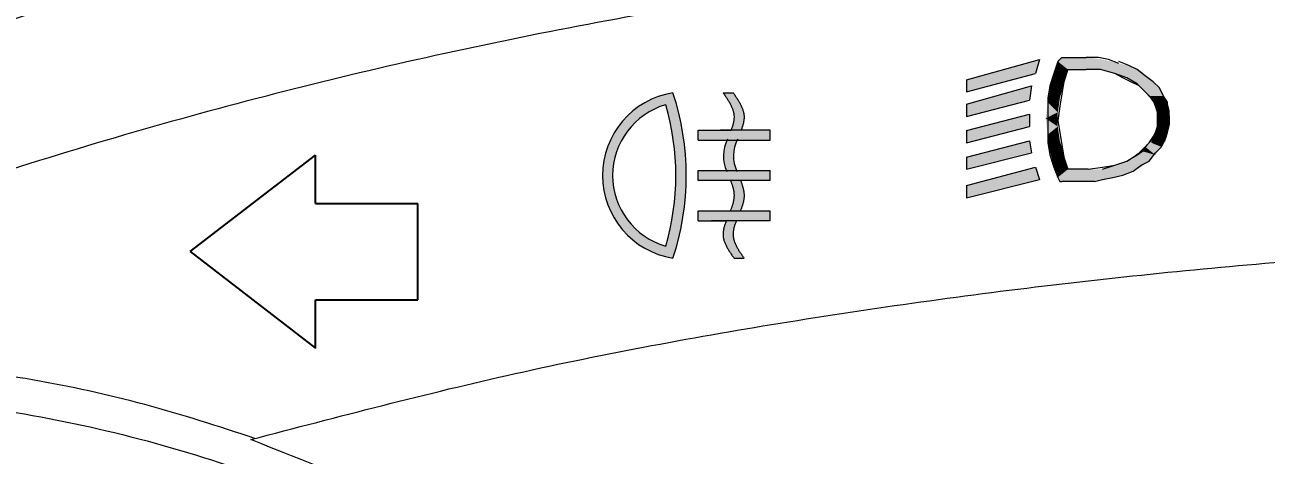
# Model space of a CAD drawing. Header units: millimetres. Extents: x 0 to 1188, y 0 to 840.
# Drawn here: x 224.17 to 273.44, y 737.34 to 754.41 of the extents above; entities that cross this region are included whole.
import ezdxf

# ---------------------------------------------------------------- set-up
doc = ezdxf.new("R2010")
doc.units = ezdxf.units.MM
for name, color, linetype in [('002', 1, 'Continuous'), ('1', 7, 'Continuous'), ('7', 7, 'Continuous')]:
    doc.layers.add(name, color=color, linetype=linetype)
doc.layers.add('5剖面线层', color=2, linetype='Continuous', lineweight=20)
doc.styles.add('PC_TEXTSTYLE', font='txt.shx', dxfattribs={"width": 0.8, "bigfont": 'hzfs.shx'})
doc.dimstyles.new('副本 (2) (2)TH_GBDIM', dxfattribs={"dimtxt": 3.5, "dimasz": 2.5, "dimexe": 2, "dimexo": 0, "dimgap": 1.5, "dimtad": 1, "dimtoh": 1, "dimdec": 1, "dimdsep": 46, "dimtxsty": 'PC_TEXTSTYLE', "dimcen": 2.5, "dimazin": 2, "dimtfac": 0.714286, "dimtdec": 1, "dimtmove": 0, "dimatfit": 3, "dimfxl": 1, "dimtolj": 1, "dimtzin": 0, "dimarcsym": 0})

# ---------------------------------------------------------------- blocks, each defined once
blk = doc.blocks.new('*D34')
at = {"layer": '7', "color": 0, "lineweight": -2, "ltscale": 5, "transparency": 16777216}
for p, q in [((142.784, 704.773), (142.784, 813.931)), ((456.092, 704.773), (456.092, 813.931)), ((145.284, 811.931), (453.592, 811.931))]:
    blk.add_line(p, q, dxfattribs=at)
at = {"layer": '7', "color": 0, "ltscale": 5, "transparency": 16777216}
for points in [[(145.284, 812.348), (145.284, 811.514), (142.784, 811.931)], [(453.592, 812.348), (453.592, 811.514), (456.092, 811.931)]]:
    blk.add_solid(points, dxfattribs=at)
at = {"layer": 'DEFPOINTS', "color": 0, "ltscale": 5, "transparency": 16777216}
for p in [(456.092, 811.931), (142.784, 704.773), (456.092, 704.773)]:
    blk.add_point(p, dxfattribs=at)
at = {"layer": '7', "color": 0, "ltscale": 5, "transparency": 16777216, "insert": (299.438, 815.181), "char_height": 3.5, "attachment_point": 5, "style": 'PC_TEXTSTYLE'}
blk.add_mtext('\\A1;313.3', dxfattribs=at)
blk = doc.blocks.new('*D35')
at = {"layer": '7', "color": 0, "lineweight": -2, "ltscale": 5, "transparency": 16777216}
for p, q in [((159.023, 727.491), (159.023, 806.384)), ((439.853, 727.491), (439.853, 806.384)), ((437.353, 804.384), (161.523, 804.384))]:
    blk.add_line(p, q, dxfattribs=at)
at = {"layer": '7', "color": 0, "ltscale": 5, "transparency": 16777216}
for points in [[(161.523, 804.8), (161.523, 803.967), (159.023, 804.384)], [(437.353, 804.8), (437.353, 803.967), (439.853, 804.384)]]:
    blk.add_solid(points, dxfattribs=at)
at = {"layer": 'DEFPOINTS', "color": 0, "ltscale": 5, "transparency": 16777216}
for p in [(159.023, 804.384), (159.023, 727.491), (439.853, 727.491)]:
    blk.add_point(p, dxfattribs=at)
at = {"layer": '7', "color": 0, "ltscale": 5, "transparency": 16777216, "insert": (299.438, 807.634), "char_height": 3.5, "attachment_point": 5, "style": 'PC_TEXTSTYLE'}
blk.add_mtext('\\A1;280.8', dxfattribs=at)

msp = doc.modelspace()

# ---------------------------------------------------------------- hatches: boundary and pattern name
h = msp.add_hatch(color=3)
h.dxf.hatch_style = 2
h.paths.add_polyline_path([(264.4435, 753.0381), (261.5405, 752.2317), (264.3629, 752.7962)])
h = msp.add_hatch(color=3)
h.dxf.hatch_style = 2
h.paths.add_polyline_path([(265.1693, 752.9574), (265.5725, 752.6349), (265.008, 752.4736)])
h = msp.add_hatch(color=3)
h.dxf.hatch_style = 2
h.paths.add_polyline_path([(266.9434, 753.0381), (267.5885, 752.8768), (265.1693, 753.0381)])
h = msp.add_hatch(color=3)
h.dxf.hatch_style = 2
h.paths.add_polyline_path([(265.1693, 753.0381), (267.5885, 752.8768), (265.1693, 752.9574)])
h = msp.add_hatch(color=3)
h.dxf.hatch_style = 2
h.paths.add_polyline_path([(265.1693, 752.9574), (267.5885, 752.8768), (265.5725, 752.6349)])
h = msp.add_hatch(color=3)
h.dxf.hatch_style = 2
h.paths.add_polyline_path([(265.3306, 753.1187), (266.9434, 753.0381), (265.2499, 753.0381)])
h = msp.add_hatch(color=3)
h.dxf.hatch_style = 2
h.paths.add_polyline_path([(266.2983, 753.1187), (266.9434, 753.0381), (265.3306, 753.1187)])
h = msp.add_hatch(color=3)
h.dxf.hatch_style = 2
h.paths.add_polyline_path([(267.5885, 752.8768), (266.2983, 752.6349), (265.5725, 752.6349)])
h = msp.add_hatch(color=3)
h.dxf.hatch_style = 2
h.paths.add_polyline_path([(267.5885, 752.8768), (267.9917, 752.7962), (266.2983, 752.6349)])
h = msp.add_hatch(color=3)
h.dxf.hatch_style = 2
h.paths.add_polyline_path([(264.3629, 752.7962), (261.5405, 752.2317), (264.2823, 752.4736)])
h = msp.add_hatch(color=3)
h.dxf.hatch_style = 2
h.paths.add_polyline_path([(264.2823, 752.4736), (261.5405, 752.2317), (261.5405, 751.7478)])
h = msp.add_hatch(color=3)
h.dxf.hatch_style = 2
h.paths.add_polyline_path([(265.008, 752.4736), (265.4112, 752.0704), (264.8467, 751.9091)])
h = msp.add_hatch(color=3)
h.dxf.hatch_style = 2
h.paths.add_polyline_path([(265.5725, 752.6349), (265.4112, 752.0704), (265.008, 752.4736)])
h = msp.add_hatch(color=3)
h.dxf.hatch_style = 2
h.paths.add_polyline_path([(267.9917, 752.7962), (268.3143, 752.6349), (266.2983, 752.6349)])
h = msp.add_hatch(color=3)
h.dxf.hatch_style = 2
h.paths.add_polyline_path([(268.3143, 752.6349), (268.6368, 752.393), (266.8627, 752.6349)])
h = msp.add_hatch(color=3)
h.dxf.hatch_style = 2
h.paths.add_polyline_path([(266.8627, 752.6349), (268.6368, 752.393), (267.4272, 752.4736)])
h = msp.add_hatch(color=3)
h.dxf.hatch_style = 2
h.paths.add_polyline_path([(267.4272, 752.4736), (268.6368, 752.393), (267.6691, 752.393)])
h = msp.add_hatch(color=3)
h.dxf.hatch_style = 2
h.paths.add_polyline_path([(267.6691, 752.393), (268.6368, 752.393), (267.9111, 752.3123)])
h = msp.add_hatch(color=3)
h.dxf.hatch_style = 2
h.paths.add_polyline_path([(268.6368, 752.393), (268.9594, 752.151), (267.9111, 752.3123)])
h = msp.add_hatch(color=3)
h.dxf.hatch_style = 2
h.paths.add_polyline_path([(264.121, 751.9898), (261.5405, 751.264), (264.121, 751.7478)])
h = msp.add_hatch(color=3)
h.dxf.hatch_style = 2
h.paths.add_polyline_path([(264.8467, 751.9091), (265.2499, 751.5059), (264.7661, 751.3446)])
h = msp.add_hatch(color=3)
h.dxf.hatch_style = 2
h.paths.add_polyline_path([(265.4112, 752.0704), (265.2499, 751.5059), (264.8467, 751.9091)])
h = msp.add_hatch(color=3)
h.dxf.hatch_style = 2
h.paths.add_polyline_path([(267.9111, 752.3123), (268.9594, 752.151), (268.153, 752.151)])
h = msp.add_hatch(color=3)
h.dxf.hatch_style = 2
h.paths.add_polyline_path([(268.153, 752.151), (268.9594, 752.151), (268.3143, 752.0704)])
h = msp.add_hatch(color=3)
h.dxf.hatch_style = 2
h.paths.add_polyline_path([(268.9594, 752.151), (269.2013, 751.9091), (268.3143, 752.0704)])
h = msp.add_hatch(color=3)
h.dxf.hatch_style = 2
h.paths.add_polyline_path([(268.3143, 752.0704), (269.2013, 751.9091), (268.4755, 751.9091)])
h = msp.add_hatch(color=3)
h.dxf.hatch_style = 2
h.paths.add_polyline_path([(268.4755, 751.9091), (269.2013, 751.9091), (268.6368, 751.7478)])
h = msp.add_hatch(color=3)
h.dxf.hatch_style = 2
h.paths.add_polyline_path([(269.2013, 751.9091), (269.3626, 751.5866), (268.6368, 751.7478)])
h = msp.add_hatch(color=3)
h.dxf.hatch_style = 2
h.paths.add_polyline_path([(264.121, 751.7478), (261.5405, 751.264), (264.0403, 751.4253)])
h = msp.add_hatch(color=3)
h.dxf.hatch_style = 2
h.paths.add_polyline_path([(264.0403, 751.4253), (261.5405, 751.264), (261.5405, 750.7802)])
h = msp.add_hatch(color=3)
h.dxf.hatch_style = 2
h.paths.add_polyline_path([(264.7661, 751.3446), (265.1693, 750.9414), (264.6855, 750.6995)])
h = msp.add_hatch(color=3)
h.dxf.hatch_style = 2
h.paths.add_polyline_path([(265.2499, 751.5059), (265.1693, 750.9414), (264.7661, 751.3446)])
h = msp.add_hatch(color=3)
h.dxf.hatch_style = 2
h.paths.add_polyline_path([(268.6368, 751.7478), (269.3626, 751.5866), (268.7981, 751.5866)])
h = msp.add_hatch(color=3)
h.dxf.hatch_style = 2
h.paths.add_polyline_path([(268.7981, 751.5866), (269.3626, 751.5866), (268.9594, 751.4253)])
h = msp.add_hatch(color=3)
h.dxf.hatch_style = 2
h.paths.add_polyline_path([(269.3626, 751.5866), (269.5239, 751.3446), (268.9594, 751.4253)])
h = msp.add_hatch(color=3)
h.dxf.hatch_style = 2
h.paths.add_polyline_path([(268.9594, 751.4253), (269.5239, 751.3446), (269.04, 751.1834)])
h = msp.add_hatch(color=3)
h.dxf.hatch_style = 2
h.paths.add_polyline_path([(269.5239, 751.3446), (269.6045, 751.0221), (269.04, 751.1834)])
h = msp.add_hatch(color=3)
h.dxf.hatch_style = 2
h.paths.add_polyline_path([(264.0403, 750.8608), (261.5405, 750.2157), (264.0403, 750.6189)])
h = msp.add_hatch(color=3)
h.dxf.hatch_style = 2
h.paths.add_polyline_path([(265.1693, 750.9414), (265.1693, 750.377), (264.6855, 750.6995)])
h = msp.add_hatch(color=3)
h.dxf.hatch_style = 2
h.paths.add_polyline_path([(269.04, 751.1834), (269.6045, 751.0221), (269.1207, 750.9414)])
h = msp.add_hatch(color=3)
h.dxf.hatch_style = 2
h.paths.add_polyline_path([(269.6045, 751.0221), (269.6045, 750.7802), (269.1207, 750.9414)])
h = msp.add_hatch(color=3)
h.dxf.hatch_style = 2
h.paths.add_polyline_path([(269.1207, 750.9414), (269.6045, 750.7802), (269.1207, 750.6189)])
h = msp.add_hatch(color=3)
h.dxf.hatch_style = 2
h.paths.add_polyline_path([(264.0403, 750.6189), (261.5405, 750.2157), (264.0403, 750.377)])
h = msp.add_hatch(color=3)
h.dxf.hatch_style = 2
h.paths.add_polyline_path([(264.0403, 750.377), (261.5405, 750.2157), (261.5405, 749.7318)])
h = msp.add_hatch(color=3)
h.dxf.hatch_style = 2
h.paths.add_polyline_path([(264.6855, 750.6995), (265.1693, 750.377), (264.7661, 750.0544)])
h = msp.add_hatch(color=3)
h.dxf.hatch_style = 2
h.paths.add_polyline_path([(265.1693, 750.377), (265.2499, 749.8125), (264.7661, 750.0544)])
h = msp.add_hatch(color=3)
h.dxf.hatch_style = 2
h.paths.add_polyline_path([(269.6045, 750.7802), (269.6045, 750.4576), (269.1207, 750.6189)])
h = msp.add_hatch(color=3)
h.dxf.hatch_style = 2
h.paths.add_polyline_path([(269.1207, 750.6189), (269.6045, 750.4576), (269.1207, 750.4576)])
h = msp.add_hatch(color=3)
h.dxf.hatch_style = 2
h.paths.add_polyline_path([(269.6045, 750.4576), (269.5239, 750.135), (269.1207, 750.4576)])
h = msp.add_hatch(color=3)
h.dxf.hatch_style = 2
h.paths.add_polyline_path([(269.1207, 750.4576), (269.5239, 750.135), (269.1207, 750.2963)])
h = msp.add_hatch(color=3)
h.dxf.hatch_style = 2
h.paths.add_polyline_path([(264.7661, 750.0544), (265.2499, 749.8125), (264.8467, 749.4899)])
h = msp.add_hatch(color=3)
h.dxf.hatch_style = 2
h.paths.add_polyline_path([(268.9594, 749.9738), (269.4432, 749.8125), (268.8787, 749.7318)])
h = msp.add_hatch(color=3)
h.dxf.hatch_style = 2
h.paths.add_polyline_path([(269.1207, 750.2963), (269.5239, 750.135), (268.9594, 749.9738)])
h = msp.add_hatch(color=3)
h.dxf.hatch_style = 2
h.paths.add_polyline_path([(269.5239, 750.135), (269.4432, 749.8125), (268.9594, 749.9738)])
h = msp.add_hatch(color=3)
h.dxf.hatch_style = 2
h.paths.add_polyline_path([(264.0403, 749.8125), (261.5405, 749.1674), (264.121, 749.5706)])
h = msp.add_hatch(color=3)
h.dxf.hatch_style = 2
h.paths.add_polyline_path([(264.121, 749.5706), (261.5405, 749.1674), (264.121, 749.3286)])
h = msp.add_hatch(color=3)
h.dxf.hatch_style = 2
h.paths.add_polyline_path([(265.2499, 749.8125), (265.4112, 749.248), (264.8467, 749.4899)])
h = msp.add_hatch(color=3)
h.dxf.hatch_style = 2
h.paths.add_polyline_path([(264.8467, 749.4899), (265.4112, 749.248), (265.008, 748.9254)])
h = msp.add_hatch(color=3)
h.dxf.hatch_style = 2
h.paths.add_polyline_path([(268.4755, 749.4093), (269.04, 749.248), (268.3143, 749.248)])
h = msp.add_hatch(color=3)
h.dxf.hatch_style = 2
h.paths.add_polyline_path([(268.6368, 749.5706), (269.04, 749.248), (268.4755, 749.4093)])
h = msp.add_hatch(color=3)
h.dxf.hatch_style = 2
h.paths.add_polyline_path([(268.8787, 749.7318), (269.2819, 749.5706), (268.6368, 749.5706)])
h = msp.add_hatch(color=3)
h.dxf.hatch_style = 2
h.paths.add_polyline_path([(269.2819, 749.5706), (269.04, 749.248), (268.6368, 749.5706)])
h = msp.add_hatch(color=3)
h.dxf.hatch_style = 2
h.paths.add_polyline_path([(269.4432, 749.8125), (269.2819, 749.5706), (268.8787, 749.7318)])
h = msp.add_hatch(color=3)
h.dxf.hatch_style = 2
h.paths.add_polyline_path([(264.121, 749.3286), (261.5405, 749.1674), (261.5405, 748.6835)])
h = msp.add_hatch(color=3)
h.dxf.hatch_style = 2
h.paths.add_polyline_path([(265.4112, 749.248), (265.5725, 748.6835), (265.008, 748.9254)])
h = msp.add_hatch(color=3)
h.dxf.hatch_style = 2
h.paths.add_polyline_path([(265.008, 748.9254), (265.5725, 748.6835), (265.1693, 748.361)])
h = msp.add_hatch(color=3)
h.dxf.hatch_style = 2
h.paths.add_polyline_path([(267.6691, 748.9254), (268.4755, 748.7642), (267.4272, 748.8448)])
h = msp.add_hatch(color=3)
h.dxf.hatch_style = 2
h.paths.add_polyline_path([(267.9111, 749.0061), (268.4755, 748.7642), (267.6691, 748.9254)])
h = msp.add_hatch(color=3)
h.dxf.hatch_style = 2
h.paths.add_polyline_path([(268.153, 749.0867), (268.7981, 749.0061), (267.9111, 749.0061)])
h = msp.add_hatch(color=3)
h.dxf.hatch_style = 2
h.paths.add_polyline_path([(268.7981, 749.0061), (268.4755, 748.7642), (267.9111, 749.0061)])
h = msp.add_hatch(color=3)
h.dxf.hatch_style = 2
h.paths.add_polyline_path([(268.3143, 749.248), (268.7981, 749.0061), (268.153, 749.0867)])
h = msp.add_hatch(color=3)
h.dxf.hatch_style = 2
h.paths.add_polyline_path([(269.04, 749.248), (268.7981, 749.0061), (268.3143, 749.248)])
h = msp.add_hatch(color=3)
h.dxf.hatch_style = 2
h.paths.add_polyline_path([(264.2823, 748.7642), (261.5405, 748.0384), (264.3629, 748.5222)])
h = msp.add_hatch(color=3)
h.dxf.hatch_style = 2
h.paths.add_polyline_path([(264.3629, 748.5222), (261.5405, 748.0384), (264.4435, 748.2803)])
h = msp.add_hatch(color=3)
h.dxf.hatch_style = 2
h.paths.add_polyline_path([(266.3789, 748.6835), (268.153, 748.6029), (265.1693, 748.361)])
h = msp.add_hatch(color=3)
h.dxf.hatch_style = 2
h.paths.add_polyline_path([(265.5725, 748.6835), (266.3789, 748.6835), (265.1693, 748.361)])
h = msp.add_hatch(color=3)
h.dxf.hatch_style = 2
h.paths.add_polyline_path([(268.153, 748.6029), (267.7498, 748.4416), (265.1693, 748.361)])
h = msp.add_hatch(color=3)
h.dxf.hatch_style = 2
h.paths.add_polyline_path([(267.7498, 748.4416), (267.3466, 748.361), (265.1693, 748.361)])
h = msp.add_hatch(color=3)
h.dxf.hatch_style = 2
h.paths.add_polyline_path([(266.7015, 748.6835), (268.153, 748.6029), (266.3789, 748.6835)])
h = msp.add_hatch(color=3)
h.dxf.hatch_style = 2
h.paths.add_polyline_path([(266.9434, 748.6835), (268.153, 748.6029), (266.7015, 748.6835)])
h = msp.add_hatch(color=3)
h.dxf.hatch_style = 2
h.paths.add_polyline_path([(267.1853, 748.7642), (268.153, 748.6029), (266.9434, 748.6835)])
h = msp.add_hatch(color=3)
h.dxf.hatch_style = 2
h.paths.add_polyline_path([(267.4272, 748.8448), (268.4755, 748.7642), (267.1853, 748.7642)])
h = msp.add_hatch(color=3)
h.dxf.hatch_style = 2
h.paths.add_polyline_path([(268.4755, 748.7642), (268.153, 748.6029), (267.1853, 748.7642)])
h = msp.add_hatch(color=3)
h.dxf.hatch_style = 2
h.paths.add_polyline_path([(264.4435, 748.2803), (261.5405, 748.0384), (261.5405, 747.5546)])
h = msp.add_hatch(color=3)
h.dxf.hatch_style = 2
h.paths.add_polyline_path([(267.3466, 748.361), (266.9434, 748.2803), (265.1693, 748.361)])
h = msp.add_hatch(color=3)
h.dxf.hatch_style = 2
h.paths.add_polyline_path([(265.1693, 748.361), (266.9434, 748.2803), (265.2499, 748.1997)])
h = msp.add_hatch(color=3)
h.dxf.hatch_style = 2
h.paths.add_polyline_path([(266.9434, 748.2803), (266.7821, 748.1997), (265.2499, 748.1997)])
at = {"layer": '5剖面线层'}
h = msp.add_hatch(color=256, dxfattribs=at)
h.paths.add_polyline_path([(249.8915, 751.7151, 0.8509518), (249.8915, 745.1543, 0.1621013)])
h.paths.add_polyline_path([(249.605, 745.6268, -0.750204), (249.605, 751.2425, -0.1437191)], flags=16)
h = msp.add_hatch(color=256, dxfattribs=at)
h.paths.add_polyline_path([(252.6634, 751.0465), (252.6531, 751.0757), (252.6418, 751.1053), (252.6299, 751.1345), (252.6172, 751.1638), (252.6036, 751.193), (252.5897, 751.2223), (252.575, 751.2515), (252.5598, 751.2804), (252.5438, 751.3097), (252.5275, 751.3386), (252.5109, 751.3678), (252.4936, 751.3967), (252.476, 751.4257), (252.4577, 751.4549), (252.4394, 751.4838), (252.4208, 751.5127), (252.4019, 751.5416), (252.3826, 751.5706), (252.363, 751.5995), (252.3437, 751.6284), (252.3238, 751.6573), (252.3042, 751.6862), (252.2843, 751.7151), (251.8855, 751.7151), (251.9054, 751.6862), (251.925, 751.6573), (251.9549, 751.6139), (251.9838, 751.5706), (252.0127, 751.5272), (252.0478, 751.4727), (252.0848, 751.4135), (252.1121, 751.3678), (252.1287, 751.3386), (252.153, 751.2955), (252.1831, 751.2386), (252.2048, 751.193), (252.2239, 751.1521), (252.2494, 751.0898), (252.2694, 751.0329), (252.2862, 750.9775), (252.3015, 750.913), (252.3114, 750.8532), (252.3172, 750.7956), (252.3185, 750.7368), (252.3158, 750.6764), (252.3087, 750.6112), (252.2989, 750.555), (252.2849, 750.4908), (252.2681, 750.4287), (252.2515, 750.3737), (252.2347, 750.325), (252.2241, 750.2941), (252.2125, 750.2632), (252.2008, 750.2323), (252.1998, 750.2293), (252.5985, 750.2293), (252.6116, 750.2632), (252.6229, 750.2941), (252.6339, 750.325), (252.6442, 750.3559), (252.6541, 750.3865), (252.6634, 750.4174), (252.6724, 750.4479), (252.6804, 750.4785), (252.6877, 750.5091), (252.6943, 750.5397), (252.7003, 750.5702), (252.7056, 750.6008), (252.7096, 750.6311), (252.713, 750.6613), (252.7153, 750.6915), (252.7166, 750.7218), (252.7169, 750.7517), (252.7163, 750.7819), (252.7146, 750.8092), (252.7116, 750.8391), (252.7076, 750.8687), (252.7027, 750.8986), (252.6967, 750.9282), (252.6897, 750.9577), (252.6821, 750.9873), (252.6731, 751.0169)])
h.paths.add_polyline_path([(252.4385, 749.8305), (252.0407, 749.8305, 0.2155541), (252.0153, 748.6341), (252.4131, 748.6341, -0.2155541)])
h.paths.add_polyline_path([(252.7153, 747.6876), (252.714, 747.7115), (252.712, 747.7355), (252.7093, 747.7594), (252.7063, 747.7833), (252.7027, 747.8073), (252.6987, 747.8312), (252.6943, 747.8551), (252.6897, 747.879), (252.6844, 747.9026), (252.6787, 747.9266), (252.6727, 747.9505), (252.6664, 747.9741), (252.6598, 747.998), (252.6525, 748.0219), (252.6452, 748.0455), (252.6379, 748.0695), (252.6299, 748.0934), (252.6216, 748.117), (252.6133, 748.1409), (252.6049, 748.1645), (252.596, 748.1884), (252.587, 748.212), (252.5782, 748.2353), (252.1794, 748.2353), (252.1882, 748.212), (252.2046, 748.169), (252.2145, 748.1409), (252.2228, 748.117), (252.2361, 748.0791), (252.2464, 748.0455), (252.2601, 748.0012), (252.2718, 747.9591), (252.2825, 747.9161), (252.2926, 747.8716), (252.302, 747.8192), (252.3087, 747.7754), (252.3145, 747.7235), (252.3174, 747.6717), (252.318, 747.6243), (252.3157, 747.5695), (252.3117, 747.5276), (252.3056, 747.4782), (252.2973, 747.4324), (252.2867, 747.3807), (252.2761, 747.3378), (252.2616, 747.2848), (252.2456, 747.234), (252.2351, 747.2021), (252.2268, 747.1782), (252.2169, 747.1497), (252.2005, 747.106), (252.1915, 747.0818), (252.1749, 747.0389), (252.5731, 747.0389), (252.5903, 747.0818), (252.5993, 747.106), (252.6083, 747.13), (252.6172, 747.1542), (252.6256, 747.1782), (252.6339, 747.2021), (252.6418, 747.2263), (252.6495, 747.2503), (252.6571, 747.2745), (252.6641, 747.2985), (252.6708, 747.3227), (252.6771, 747.3466), (252.683, 747.3709), (252.6884, 747.3948), (252.6937, 747.4191), (252.6983, 747.443), (252.7023, 747.467), (252.706, 747.4912), (252.7093, 747.5151), (252.712, 747.5391), (252.714, 747.5633), (252.7153, 747.5873), (252.7162, 747.6089), (252.7166, 747.6398), (252.7163, 747.6637)])
h = msp.add_hatch(color=256, dxfattribs=at)
h.paths.add_polyline_path([(252.9632, 749.8305), (253.7465, 749.8305), (253.7465, 750.2293), (251.7755, 750.2293), (250.8885, 750.2293), (250.8885, 749.8305)])
h.paths.add_polyline_path([(252.4178, 748.6341), (250.8885, 748.6341), (250.8885, 748.2353), (252.1792, 748.2353), (253.7465, 748.2353), (253.7465, 748.6341)])
h.paths.add_polyline_path([(253.7465, 746.6401), (253.7465, 747.0389), (252.5734, 747.0389), (250.8885, 747.0389), (250.8885, 746.6401), (252.0104, 746.6401)])
h.paths.add_polyline_path([(251.8924, 745.9768), (251.8978, 745.9469), (251.9041, 745.9173), (251.9114, 745.8877), (251.9194, 745.8581), (251.9287, 745.8286), (251.9386, 745.7993), (251.9496, 745.7701), (251.9616, 745.7408), (251.9742, 745.7116), (251.9875, 745.6823), (252.0014, 745.6531), (252.0161, 745.6242), (252.0313, 745.5953), (252.0473, 745.5664), (252.0639, 745.5374), (252.0809, 745.5085), (252.0981, 745.4796), (252.1161, 745.4507), (252.1344, 745.4218), (252.153, 745.3932), (252.1723, 745.3643), (252.1915, 745.3357), (252.2108, 745.3071), (252.2307, 745.2782), (252.2507, 745.2496), (252.2706, 745.2211), (252.2906, 745.1925), (252.3108, 745.1636), (252.3175, 745.1543), (252.7162, 745.1543), (252.6894, 745.1925), (252.6694, 745.2211), (252.6495, 745.2496), (252.6163, 745.2972), (252.5903, 745.3357), (252.5711, 745.3643), (252.5521, 745.3932), (252.5332, 745.4218), (252.5027, 745.47), (252.471, 745.523), (252.4378, 745.5808), (252.4064, 745.6402), (252.3863, 745.6823), (252.3727, 745.7116), (252.3511, 745.7628), (252.3326, 745.8121), (252.3128, 745.875), (252.2986, 745.9354), (252.289, 745.9896), (252.2832, 746.0466), (252.2814, 746.1019), (252.2833, 746.1573), (252.2882, 746.2078), (252.2926, 746.2383), (252.2972, 746.2689), (252.3076, 746.3219), (252.3212, 746.3795), (252.3383, 746.4382), (252.3571, 746.4986), (252.3803, 746.5648), (252.3969, 746.6089), (252.4092, 746.6401), (252.0104, 746.6401), (251.9981, 746.6089), (251.9865, 746.578), (251.9752, 746.5467), (251.9646, 746.5155), (251.9539, 746.4846), (251.9443, 746.4537), (251.935, 746.4228), (251.9263, 746.3919), (251.9184, 746.361), (251.911, 746.3301), (251.9044, 746.2995), (251.8987, 746.2689), (251.8938, 746.2383), (251.8898, 746.2078), (251.8865, 746.1775), (251.8845, 746.1473), (251.8831, 746.117), (251.8831, 746.0868), (251.8841, 746.0565), (251.8855, 746.0366), (251.8884, 746.0067)])

# ---------------------------------------------------------------- linework, layer by layer
at = {"color": 7, "linetype": 'Continuous', "lineweight": 15}
for points, knots in [([(299.4382, 767.2206), (296.6627, 767.1896), (291.1087, 767.1278), (282.8163, 766.646), (273.0854, 765.76), (262.0077, 764.2599), (250.1924, 762.0705), (239.1395, 759.4705), (228.8048, 756.4634), (218.8095, 752.9032), (209.3617, 748.8224), (200.5748, 744.2605), (193.3157, 739.7758), (187.2974, 735.4778), (182.3964, 731.4973), (177.7049, 727.0914), (173.3419, 722.2093), (169.3868, 716.7656), (165.965, 710.956), (164.2453, 706.7831), (163.3855, 704.6967)], [0, 0, 0, 0, 0.0471388, 0.0943327, 0.1414843, 0.2145668, 0.2876636, 0.3523532, 0.4170382, 0.4831806, 0.5493211, 0.6126364, 0.6759521, 0.7192466, 0.7625704, 0.8058449, 0.8537182, 0.9015892, 0.9507978, 1, 1, 1, 1]), ([(299.4382, 759.1101), (295.4669, 759.0632), (287.5242, 758.9694), (275.6037, 758.2459), (263.691, 757.1238), (251.6946, 755.4522), (239.6787, 753.1498), (227.6483, 750.0433), (215.7721, 746.1339), (208.0717, 742.8392), (204.2215, 741.1918)], [0, 0, 0, 0, 0.1220428, 0.2440897, 0.3669026, 0.4897035, 0.6162064, 0.7426857, 0.8713419, 1, 1, 1, 1]), ([(233.1383, 737.9573), (236.6278, 738.8744), (243.6782, 740.7275), (254.5633, 742.7288), (265.6617, 744.2612), (276.9214, 745.3034), (288.1767, 745.9797), (295.7, 746.0668), (299.4382, 746.1101)], [0, 0, 0, 0, 0.1615226, 0.3263488, 0.4952271, 0.6631176, 0.8326101, 1, 1, 1, 1]), ([(233.3024, 738.0037), (231.8537, 738.4779), (228.9564, 739.4263), (224.4368, 740.3954), (219.814, 741.0129), (214.8625, 741.2328), (209.635, 741.0201), (206.032, 740.4117), (204.2215, 740.106)], [0, 0, 0, 0, 0.1549269, 0.3098535, 0.4692808, 0.6287085, 0.813431, 1, 1, 1, 1]), ([(171.646, 652.4604), (171.6627, 652.4321), (169.4857, 655.2671), (166.776, 659.8915), (164.5123, 664.7161), (162.7474, 669.716), (161.4807, 674.8293), (160.7161, 680.0247), (160.4548, 685.2455), (160.693, 690.4361), (161.4192, 695.5549), (162.621, 700.5631), (164.2858, 705.4217), (166.3922, 710.0853), (168.9231, 714.527), (171.8639, 718.7181), (175.194, 722.6233), (178.8903, 726.2111), (182.93, 729.4493), (187.2889, 732.3066), (191.933, 734.7502), (196.8272, 736.7484), (201.922, 738.2694), (207.1661, 739.2907), (212.507, 739.7945), (217.8687, 739.769), (223.1899, 739.2186), (228.4119, 738.155), (233.4786, 736.594), (238.3359, 734.5642), (242.9333, 732.1005), (247.2536, 729.2234), (251.2618, 725.9659), (254.9241, 722.3634), (258.2207, 718.446), (261.132, 714.2434), (263.637, 709.7837), (265.714, 705.1058), (267.3476, 700.241), (268.5206, 695.2198), (269.2148, 690.0884), (269.4194, 684.8892), (269.1243, 679.665), (268.3233, 674.469), (267.0193, 669.3523), (265.2177, 664.3666), (262.932, 659.5614), (260.1746, 654.9983), (257.1334, 650.8668), (254.8461, 648.4195), (253.7669, 647.28)], [0, 0, 0, 0, 0.02089594, 0.0418145, 0.06274876, 0.0835253, 0.1043138, 0.12510879, 0.1459778, 0.16679745, 0.18754326, 0.20841453, 0.22927935, 0.25008401, 0.27089226, 0.29177351, 0.31265373, 0.3334892, 0.35437582, 0.37525099, 0.39610884, 0.41698079, 0.43785933, 0.45865939, 0.47949257, 0.50040758, 0.52110048, 0.54188215, 0.56278747, 0.58350567, 0.60426952, 0.62504909, 0.64590182, 0.66674287, 0.68750033, 0.70836042, 0.72922571, 0.75002693, 0.77084255, 0.79170306, 0.81256545, 0.83335557, 0.85420206, 0.87508921, 0.89585785, 0.91668611, 0.93756915, 0.95834987, 0.97916413, 0.99749967, 0.99749967, 0.99749967, 0.99749967]), ([(233.1383, 737.9573), (233.1657, 737.965), (233.2203, 737.9805), (233.2751, 737.996), (233.3024, 738.0037)], [0, 0, 0, 0, 0.5002444, 1, 1, 1, 1]), ([(253.7816, 647.2797), (254.3862, 647.8936), (255.7835, 649.3357), (257.8277, 651.7742), (259.9037, 654.5642), (262.4464, 658.4737), (265.1503, 663.6394), (267.5895, 670.1911), (269.1876, 677.0052), (269.9113, 683.9646), (269.7465, 690.9673), (268.6968, 697.8911), (266.7757, 704.6232), (264.0119, 711.0654), (260.4569, 717.0974), (256.1615, 722.6277), (251.1983, 727.576), (245.6485, 731.8307), (239.6231, 735.4059), (235.3006, 737.1065), (233.1383, 737.9573)], [0.00838041, 0.00838041, 0.00838041, 0.00838041, 0.03151915, 0.06231761, 0.09377144, 0.12488789, 0.18752275, 0.24994812, 0.31220179, 0.37503491, 0.43739415, 0.49986303, 0.56264811, 0.62494153, 0.68766966, 0.75021416, 0.81255313, 0.87539183, 0.9376648, 1, 1, 1, 1])]:
    msp.add_open_spline(points, degree=3, knots=knots, dxfattribs=at)
at = {"layer": '002', "color": 3, "linetype": 'Continuous'}
for points in [[(230.7282, 745.4145), (235.7036, 749.2418)], [(235.7036, 747.3281), (235.7036, 749.2418)], [(235.7036, 747.3281), (239.7654, 747.3281)], [(239.7654, 743.5009), (239.7654, 747.3281)], [(230.7282, 745.4145), (235.7036, 741.5873)], [(235.7036, 743.5009), (239.7654, 743.5009)], [(235.7036, 741.5873), (235.7036, 743.5009)]]:
    msp.add_lwpolyline(points, dxfattribs=at)
at = {"layer": '1', "color": 3, "lineweight": 9}
for points in [[(261.5405, 752.2317), (264.4435, 753.0381)], [(264.4435, 753.0381), (264.2823, 752.4736)], [(265.1693, 752.9574), (265.008, 752.393), (264.8467, 751.8285), (264.7661, 751.3446), (264.7661, 750.6995)], [(265.1693, 752.9574), (265.008, 752.4736), (264.8467, 751.9898)], [(265.3306, 753.1187), (265.2499, 753.0381), (265.1693, 752.9574)], [(265.3306, 753.1187), (265.2499, 753.0381), (265.1693, 752.9574)], [(265.3306, 753.1187), (266.2983, 753.1187)], [(265.3306, 753.1187), (266.2983, 753.1187)], [(267.5885, 752.8768), (267.1853, 753.0381), (266.7821, 753.1187), (266.2983, 753.1187)], [(267.5885, 752.8768), (267.1853, 753.0381), (266.7821, 753.1187), (266.2983, 753.1187)], [(268.6368, 752.393), (268.3143, 752.6349), (267.9917, 752.7962), (267.5885, 752.9574)], [(268.6368, 752.393), (268.3143, 752.6349), (267.9917, 752.7962), (267.5885, 752.9574)], [(261.5405, 751.7478), (264.2823, 752.4736)], [(265.5725, 752.6349), (265.4112, 752.151), (265.3306, 751.6672), (265.2499, 751.1834), (265.1693, 750.6189), (265.2499, 750.135), (265.3306, 749.6512), (265.4112, 749.1674), (265.5725, 748.6835)], [(265.5725, 752.6349), (265.4112, 752.151), (265.3306, 751.6672), (265.2499, 751.1834), (265.1693, 750.6189)], [(265.5725, 752.6349), (266.2983, 752.6349)], [(265.5725, 752.6349), (266.2983, 752.6349)], [(267.4272, 752.4736), (266.8627, 752.6349), (266.2983, 752.6349)], [(267.4272, 752.4736), (266.8627, 752.6349), (266.2983, 752.6349)], [(268.6368, 751.7478), (268.3949, 751.9898), (268.0723, 752.151), (267.7498, 752.3123), (267.4272, 752.4736)], [(268.3143, 752.0704), (267.9111, 752.3123), (267.4272, 752.4736)], [(269.3626, 751.5866), (269.2013, 751.9091), (268.9594, 752.151), (268.6368, 752.393)], [(269.3626, 751.5866), (269.2013, 751.9091), (268.9594, 752.151), (268.6368, 752.393)], [(261.5405, 752.2317), (261.5405, 751.7478)], [(261.5405, 751.264), (264.121, 751.9898)], [(264.121, 751.9898), (264.0403, 751.4253)], [(264.8467, 751.9898), (264.7661, 751.5059), (264.7661, 750.9414), (264.7661, 750.4576), (264.7661, 749.9738), (264.8467, 749.4899)], [(268.9594, 751.4253), (268.7175, 751.6672), (268.5562, 751.8285), (268.3143, 752.0704)], [(261.5405, 750.7802), (264.0403, 751.4253)], [(269.1207, 750.6995), (269.1207, 750.9414), (269.04, 751.264), (268.8787, 751.5059), (268.6368, 751.7478)], [(269.1207, 750.6189), (269.1207, 750.9414), (269.04, 751.1834), (268.9594, 751.4253)], [(269.5239, 750.135), (269.6045, 750.4576), (269.6045, 750.7802), (269.5239, 751.0221), (269.5239, 751.3446), (269.3626, 751.5866)], [(269.5239, 750.135), (269.6045, 750.4576), (269.6045, 750.7802), (269.5239, 751.0221), (269.5239, 751.3446), (269.3626, 751.5866)], [(261.5405, 751.264), (261.5405, 750.7802)], [(261.5405, 750.2157), (264.0403, 750.8608)], [(264.0403, 750.8608), (264.0403, 750.377)], [(261.5405, 749.7318), (264.0403, 750.377)], [(264.7661, 750.6995), (264.7661, 750.2157), (264.7661, 749.7318), (264.8467, 749.248), (265.008, 748.7642), (265.1693, 748.361)], [(265.1693, 750.6189), (265.2499, 750.135), (265.3306, 749.6512), (265.4112, 749.1674), (265.5725, 748.6835)], [(268.6368, 749.5706), (268.7981, 749.7318), (268.9594, 749.9738), (269.04, 750.135), (269.1207, 750.377), (269.1207, 750.6189)], [(268.9594, 749.8931), (269.04, 750.135), (269.1207, 750.377), (269.1207, 750.6189)], [(261.5405, 750.2157), (261.5405, 749.7318)], [(268.3143, 749.248), (268.5562, 749.4093), (268.7175, 749.6512), (268.9594, 749.8931)], [(269.04, 749.3286), (269.2819, 749.5706), (269.4432, 749.8931), (269.5239, 750.135)], [(269.04, 749.3286), (269.2819, 749.5706), (269.4432, 749.8931), (269.5239, 750.135)], [(261.5405, 749.1674), (264.0403, 749.8125)], [(264.0403, 749.8125), (264.121, 749.3286)], [(264.8467, 749.4899), (265.008, 748.9254), (265.1693, 748.361)], [(267.9111, 749.0061), (268.153, 749.1674), (268.3949, 749.3286), (268.6368, 749.5706)], [(261.5405, 748.6835), (264.121, 749.3286)], [(261.5405, 749.1674), (261.5405, 748.6835)], [(266.9434, 748.6835), (267.4272, 748.8448), (267.9111, 749.0061)], [(267.4272, 748.8448), (267.9111, 749.0061), (268.3143, 749.248)], [(268.153, 748.6029), (268.4755, 748.8448), (268.7981, 749.0061), (269.04, 749.3286)], [(268.153, 748.6029), (268.4755, 748.8448), (268.7981, 749.0061), (269.04, 749.3286)], [(261.5405, 748.0384), (264.2823, 748.7642)], [(264.2823, 748.7642), (264.4435, 748.2803)], [(266.3789, 748.6835), (265.5725, 748.6835)], [(266.3789, 748.6835), (265.5725, 748.6835)], [(266.3789, 748.6835), (266.9434, 748.7642), (267.4272, 748.8448)], [(266.3789, 748.6835), (266.9434, 748.7642)], [(266.9434, 748.2803), (267.3466, 748.361), (267.7498, 748.4416), (268.153, 748.6029)], [(266.9434, 748.2803), (267.3466, 748.361), (267.7498, 748.4416), (268.153, 748.6029)], [(261.5405, 747.5546), (264.4435, 748.2803)], [(261.5405, 748.0384), (261.5405, 747.5546)], [(265.1693, 748.361), (265.2499, 748.1997), (265.3306, 748.1997)], [(265.1693, 748.361), (265.2499, 748.1997), (265.3306, 748.1997)], [(266.6208, 748.1997), (265.3306, 748.1997)], [(266.6208, 748.1997), (266.9434, 748.2803)]]:
    msp.add_lwpolyline(points, dxfattribs=at)
at = {"layer": '5剖面线层'}
for p, q in [((251.8855, 751.7151), (251.9054, 751.6862)), ((251.8855, 751.7151), (252.2843, 751.7151)), ((251.9054, 751.6862), (251.925, 751.6573)), ((251.925, 751.6573), (251.9449, 751.6284)), ((251.9449, 751.6284), (251.9646, 751.5995)), ((251.9646, 751.5995), (251.9838, 751.5706)), ((251.9838, 751.5706), (252.0031, 751.5416)), ((252.0031, 751.5416), (252.022, 751.5127)), ((252.022, 751.5127), (252.0407, 751.4838)), ((252.0407, 751.4838), (252.0589, 751.4549)), ((252.0589, 751.4549), (252.0772, 751.4257)), ((252.0772, 751.4257), (252.0948, 751.3967)), ((252.0948, 751.3967), (252.1121, 751.3678)), ((252.1121, 751.3678), (252.1287, 751.3386)), ((252.1287, 751.3386), (252.145, 751.3097)), ((252.2843, 751.7151), (252.3042, 751.6862)), ((252.3042, 751.6862), (252.3238, 751.6573)), ((252.3238, 751.6573), (252.3437, 751.6284)), ((252.3437, 751.6284), (252.363, 751.5995)), ((252.363, 751.5995), (252.3826, 751.5706)), ((252.3826, 751.5706), (252.4019, 751.5416)), ((252.4019, 751.5416), (252.4208, 751.5127)), ((252.4208, 751.5127), (252.4394, 751.4838)), ((252.4394, 751.4838), (252.4577, 751.4549)), ((252.4577, 751.4549), (252.476, 751.4257)), ((252.476, 751.4257), (252.4936, 751.3967)), ((252.4936, 751.3967), (252.5109, 751.3678)), ((252.5109, 751.3678), (252.5275, 751.3386)), ((252.5275, 751.3386), (252.5438, 751.3097)), ((252.145, 751.3097), (252.161, 751.2804)), ((252.161, 751.2804), (252.1762, 751.2515)), ((252.1762, 751.2515), (252.1909, 751.2223)), ((252.1909, 751.2223), (252.2048, 751.193)), ((252.2048, 751.193), (252.2185, 751.1638)), ((252.2185, 751.1638), (252.2311, 751.1345)), ((252.2311, 751.1345), (252.243, 751.1053)), ((252.243, 751.1053), (252.2543, 751.0757)), ((252.2543, 751.0757), (252.2646, 751.0465)), ((252.2646, 751.0465), (252.2743, 751.0169)), ((252.2743, 751.0169), (252.2833, 750.9873)), ((252.2833, 750.9873), (252.2909, 750.9577)), ((252.2909, 750.9577), (252.2979, 750.9282)), ((252.2979, 750.9282), (252.3039, 750.8986)), ((252.3039, 750.8986), (252.3088, 750.8687)), ((252.3088, 750.8687), (252.3128, 750.8391)), ((252.3128, 750.8391), (252.3158, 750.8092)), ((252.5438, 751.3097), (252.5598, 751.2804)), ((252.5598, 751.2804), (252.575, 751.2515)), ((252.575, 751.2515), (252.5897, 751.2223)), ((252.5897, 751.2223), (252.6036, 751.193)), ((252.6036, 751.193), (252.6172, 751.1638)), ((252.6172, 751.1638), (252.6299, 751.1345)), ((252.6299, 751.1345), (252.6418, 751.1053)), ((252.6418, 751.1053), (252.6531, 751.0757)), ((252.6531, 751.0757), (252.6634, 751.0465)), ((252.6634, 751.0465), (252.6731, 751.0169)), ((252.6731, 751.0169), (252.6821, 750.9873)), ((252.6821, 750.9873), (252.6897, 750.9577)), ((252.6897, 750.9577), (252.6967, 750.9282)), ((252.6967, 750.9282), (252.7027, 750.8986)), ((252.7027, 750.8986), (252.7076, 750.8687)), ((252.7076, 750.8687), (252.7116, 750.8391)), ((252.7116, 750.8391), (252.7146, 750.8092)), ((252.2454, 750.3559), (252.2347, 750.325)), ((252.2553, 750.3865), (252.2454, 750.3559)), ((252.2646, 750.4174), (252.2553, 750.3865)), ((252.2733, 750.4479), (252.2646, 750.4174)), ((252.2816, 750.4785), (252.2733, 750.4479)), ((252.2889, 750.5091), (252.2816, 750.4785)), ((252.2956, 750.5397), (252.2889, 750.5091)), ((252.3015, 750.5702), (252.2956, 750.5397)), ((252.3069, 750.6008), (252.3015, 750.5702)), ((252.3108, 750.6311), (252.3069, 750.6008)), ((252.3142, 750.6613), (252.3108, 750.6311)), ((252.3165, 750.6915), (252.3142, 750.6613)), ((252.3158, 750.8092), (252.3175, 750.7819)), ((252.3178, 750.7218), (252.3165, 750.6915)), ((252.3175, 750.7819), (252.3175, 750.7819)), ((252.3175, 750.7819), (252.3181, 750.7517)), ((252.3181, 750.7517), (252.3178, 750.7218)), ((252.6442, 750.3559), (252.6339, 750.325)), ((252.6541, 750.3865), (252.6442, 750.3559)), ((252.6634, 750.4174), (252.6541, 750.3865)), ((252.6724, 750.4479), (252.6634, 750.4174)), ((252.6804, 750.4785), (252.6724, 750.4479)), ((252.6877, 750.5091), (252.6804, 750.4785)), ((252.6943, 750.5397), (252.6877, 750.5091)), ((252.7003, 750.5702), (252.6943, 750.5397)), ((252.7056, 750.6008), (252.7003, 750.5702)), ((252.7096, 750.6311), (252.7056, 750.6008)), ((252.713, 750.6613), (252.7096, 750.6311)), ((252.7153, 750.6915), (252.713, 750.6613)), ((252.7146, 750.8092), (252.7163, 750.7819)), ((252.7166, 750.7218), (252.7153, 750.6915)), ((252.7163, 750.7819), (252.7163, 750.7819)), ((252.7163, 750.7819), (252.7169, 750.7517)), ((252.7169, 750.7517), (252.7166, 750.7218)), ((250.8885, 750.2293), (252.1998, 750.2293)), ((250.8885, 749.8305), (250.8885, 750.2293)), ((253.7465, 750.2293), (251.7755, 750.2293)), ((252.2008, 750.2323), (252.1998, 750.2293)), ((252.2125, 750.2632), (252.2008, 750.2323)), ((252.2241, 750.2941), (252.2125, 750.2632)), ((252.2347, 750.325), (252.2241, 750.2941)), ((252.5996, 750.2323), (252.5986, 750.2293)), ((252.6116, 750.2632), (252.5996, 750.2323)), ((252.6229, 750.2941), (252.6116, 750.2632)), ((252.6339, 750.325), (252.6229, 750.2941)), ((253.7465, 749.8305), (253.7465, 750.2293)), ((250.8885, 749.8305), (252.9632, 749.8305)), ((252.4338, 749.8305), (253.7465, 749.8305)), ((250.8885, 748.2353), (250.8885, 748.6341)), ((250.8885, 748.6341), (252.7558, 748.6341)), ((252.4178, 748.6341), (253.7465, 748.6341)), ((253.7465, 748.2353), (253.7465, 748.6341)), ((252.1792, 748.2353), (250.8885, 748.2353)), ((253.7465, 748.2353), (251.7887, 748.2353)), ((252.1792, 748.2356), (252.1882, 748.212)), ((252.1882, 748.212), (252.1972, 748.1884)), ((252.1972, 748.1884), (252.2062, 748.1645)), ((252.2062, 748.1645), (252.2145, 748.1409)), ((252.2145, 748.1409), (252.2228, 748.117)), ((252.2228, 748.117), (252.2311, 748.0934)), ((252.2311, 748.0934), (252.2391, 748.0695)), ((252.2391, 748.0695), (252.2464, 748.0455)), ((252.2464, 748.0455), (252.2537, 748.0219)), ((252.2537, 748.0219), (252.261, 747.998)), ((252.261, 747.998), (252.2676, 747.9741)), ((252.2676, 747.9741), (252.2739, 747.9505)), ((252.2739, 747.9505), (252.2799, 747.9266)), ((252.2799, 747.9266), (252.2856, 747.9026)), ((252.2856, 747.9026), (252.2909, 747.879)), ((252.578, 748.2356), (252.587, 748.212)), ((252.587, 748.212), (252.596, 748.1884)), ((252.596, 748.1884), (252.6049, 748.1645)), ((252.6049, 748.1645), (252.6133, 748.1409)), ((252.6133, 748.1409), (252.6216, 748.117)), ((252.6216, 748.117), (252.6299, 748.0934)), ((252.6299, 748.0934), (252.6379, 748.0695)), ((252.6379, 748.0695), (252.6452, 748.0455)), ((252.6452, 748.0455), (252.6525, 748.0219)), ((252.6525, 748.0219), (252.6598, 747.998)), ((252.6598, 747.998), (252.6664, 747.9741)), ((252.6664, 747.9741), (252.6727, 747.9505)), ((252.6727, 747.9505), (252.6787, 747.9266)), ((252.6787, 747.9266), (252.6844, 747.9026)), ((252.6844, 747.9026), (252.6897, 747.879)), ((252.2896, 747.3948), (252.2843, 747.3709)), ((252.2946, 747.4191), (252.2896, 747.3948)), ((252.2909, 747.879), (252.2956, 747.8551)), ((252.2992, 747.443), (252.2946, 747.4191)), ((252.2956, 747.8551), (252.2999, 747.8312)), ((252.3035, 747.467), (252.2992, 747.443)), ((252.2999, 747.8312), (252.3039, 747.8073)), ((252.3072, 747.4912), (252.3035, 747.467)), ((252.3039, 747.8073), (252.3075, 747.7833)), ((252.3102, 747.5151), (252.3072, 747.4912)), ((252.3075, 747.7833), (252.3105, 747.7594)), ((252.3128, 747.5391), (252.3102, 747.5151)), ((252.3105, 747.7594), (252.3132, 747.7355)), ((252.3152, 747.5633), (252.3128, 747.5391)), ((252.3132, 747.7355), (252.3152, 747.7115)), ((252.3152, 747.7115), (252.3165, 747.6876)), ((252.3165, 747.5873), (252.3152, 747.5633)), ((252.3165, 747.6876), (252.3175, 747.6637)), ((252.3175, 747.6112), (252.3165, 747.5873)), ((252.3175, 747.6637), (252.3178, 747.6398)), ((252.3178, 747.6398), (252.3175, 747.6158)), ((252.3175, 747.6158), (252.3175, 747.6112)), ((252.3175, 747.6112), (252.3175, 747.6112)), ((252.6884, 747.3948), (252.683, 747.3709)), ((252.6937, 747.4191), (252.6884, 747.3948)), ((252.6897, 747.879), (252.6943, 747.8551)), ((252.6983, 747.443), (252.6937, 747.4191)), ((252.6943, 747.8551), (252.6987, 747.8312)), ((252.7023, 747.467), (252.6983, 747.443)), ((252.6987, 747.8312), (252.7027, 747.8073)), ((252.706, 747.4912), (252.7023, 747.467)), ((252.7027, 747.8073), (252.7063, 747.7833)), ((252.7093, 747.5151), (252.706, 747.4912)), ((252.7063, 747.7833), (252.7093, 747.7594)), ((252.7093, 747.7594), (252.712, 747.7355)), ((252.712, 747.5391), (252.7093, 747.5151)), ((252.712, 747.7355), (252.714, 747.7115)), ((252.714, 747.5633), (252.712, 747.5391)), ((252.714, 747.7115), (252.7153, 747.6876)), ((252.7153, 747.5873), (252.714, 747.5633)), ((252.7153, 747.6876), (252.7163, 747.6637)), ((252.7163, 747.6112), (252.7153, 747.5873)), ((252.7163, 747.6637), (252.7166, 747.6398)), ((252.7166, 747.6398), (252.7163, 747.6158)), ((252.7163, 747.6158), (252.7163, 747.6112)), ((252.7163, 747.6112), (252.7163, 747.6112)), ((250.8885, 746.6401), (250.8885, 747.0389)), ((250.8885, 747.0389), (253.1855, 747.0389)), ((252.1822, 747.0579), (252.1746, 747.0382)), ((252.1915, 747.0818), (252.1822, 747.0579)), ((252.2005, 747.106), (252.1915, 747.0818)), ((252.2095, 747.13), (252.2005, 747.106)), ((252.2185, 747.1542), (252.2095, 747.13)), ((252.2268, 747.1782), (252.2185, 747.1542)), ((252.2351, 747.2021), (252.2268, 747.1782)), ((252.243, 747.2263), (252.2351, 747.2021)), ((252.2507, 747.2503), (252.243, 747.2263)), ((252.2583, 747.2745), (252.2507, 747.2503)), ((252.2653, 747.2985), (252.2583, 747.2745)), ((252.272, 747.3227), (252.2653, 747.2985)), ((252.2783, 747.3466), (252.272, 747.3227)), ((252.2843, 747.3709), (252.2783, 747.3466)), ((252.5807, 747.0579), (252.573, 747.0382)), ((252.5734, 747.0389), (253.7465, 747.0389)), ((252.5903, 747.0818), (252.5807, 747.0579)), ((252.5993, 747.106), (252.5903, 747.0818)), ((252.6083, 747.13), (252.5993, 747.106)), ((252.6172, 747.1542), (252.6083, 747.13)), ((252.6256, 747.1782), (252.6172, 747.1542)), ((252.6339, 747.2021), (252.6256, 747.1782)), ((252.6418, 747.2263), (252.6339, 747.2021)), ((252.6495, 747.2503), (252.6418, 747.2263)), ((252.6571, 747.2745), (252.6495, 747.2503)), ((252.6641, 747.2985), (252.6571, 747.2745)), ((252.6708, 747.3227), (252.6641, 747.2985)), ((252.6771, 747.3466), (252.6708, 747.3227)), ((252.683, 747.3709), (252.6771, 747.3466)), ((253.7465, 746.6401), (253.7465, 747.0389)), ((250.8885, 746.6401), (252.0104, 746.6401)), ((253.7465, 746.6401), (251.4272, 746.6401)), ((251.935, 746.4228), (251.9263, 746.3919)), ((251.9443, 746.4537), (251.935, 746.4228)), ((251.9539, 746.4846), (251.9443, 746.4537)), ((251.9646, 746.5155), (251.9539, 746.4846)), ((251.9752, 746.5467), (251.9646, 746.5155)), ((251.9865, 746.578), (251.9752, 746.5467)), ((251.9981, 746.6089), (251.9865, 746.578)), ((252.0104, 746.6401), (251.9981, 746.6089)), ((252.3338, 746.4228), (252.3248, 746.3919)), ((252.3431, 746.4537), (252.3338, 746.4228)), ((252.3527, 746.4846), (252.3431, 746.4537)), ((252.363, 746.5155), (252.3527, 746.4846)), ((252.374, 746.5467), (252.363, 746.5155)), ((252.3853, 746.578), (252.374, 746.5467)), ((252.3969, 746.6089), (252.3853, 746.578)), ((252.4092, 746.6401), (252.3969, 746.6089)), ((251.8845, 746.1473), (251.8831, 746.117)), ((251.8831, 746.117), (251.8831, 746.0868)), ((251.8831, 746.0868), (251.8841, 746.0565)), ((251.8841, 746.0565), (251.8855, 746.0366)), ((251.8865, 746.1775), (251.8845, 746.1473)), ((251.8855, 746.0366), (251.8884, 746.0067)), ((251.8855, 746.0366), (251.8855, 746.0366)), ((251.8898, 746.2078), (251.8865, 746.1775)), ((251.8884, 746.0067), (251.8924, 745.9768)), ((251.8938, 746.2383), (251.8898, 746.2078)), ((251.8924, 745.9768), (251.8978, 745.9469)), ((251.8987, 746.2689), (251.8938, 746.2383)), ((251.8978, 745.9469), (251.9041, 745.9173)), ((251.9044, 746.2995), (251.8987, 746.2689)), ((251.9041, 745.9173), (251.9114, 745.8877)), ((251.911, 746.3301), (251.9044, 746.2995)), ((251.9184, 746.361), (251.911, 746.3301)), ((251.9263, 746.3919), (251.9184, 746.361)), ((252.2829, 746.1473), (252.2819, 746.117)), ((252.2819, 746.117), (252.2819, 746.0868)), ((252.2819, 746.0868), (252.2829, 746.0565)), ((252.2852, 746.1775), (252.2829, 746.1473)), ((252.2829, 746.0565), (252.2843, 746.0366)), ((252.2843, 746.0366), (252.2872, 746.0067)), ((252.2843, 746.0366), (252.2843, 746.0366)), ((252.2882, 746.2078), (252.2852, 746.1775)), ((252.2872, 746.0067), (252.2912, 745.9768)), ((252.2926, 746.2383), (252.2882, 746.2078)), ((252.2912, 745.9768), (252.2965, 745.9469)), ((252.2972, 746.2689), (252.2926, 746.2383)), ((252.2965, 745.9469), (252.3029, 745.9173)), ((252.3032, 746.2995), (252.2972, 746.2689)), ((252.3029, 745.9173), (252.3098, 745.8877)), ((252.3095, 746.3301), (252.3032, 746.2995)), ((252.3168, 746.361), (252.3095, 746.3301)), ((252.3248, 746.3919), (252.3168, 746.361)), ((251.9114, 745.8877), (251.9194, 745.8581)), ((251.9194, 745.8581), (251.9287, 745.8286)), ((251.9287, 745.8286), (251.9386, 745.7993)), ((251.9386, 745.7993), (251.9496, 745.7701)), ((251.9496, 745.7701), (251.9616, 745.7408)), ((251.9616, 745.7408), (251.9742, 745.7116)), ((251.9742, 745.7116), (251.9875, 745.6823)), ((251.9875, 745.6823), (252.0014, 745.6531)), ((252.0014, 745.6531), (252.0161, 745.6242)), ((252.0161, 745.6242), (252.0313, 745.5953)), ((252.0313, 745.5953), (252.0473, 745.5664)), ((252.0473, 745.5664), (252.0639, 745.5374)), ((252.0639, 745.5374), (252.0809, 745.5085)), ((252.0809, 745.5085), (252.0981, 745.4796)), ((252.0981, 745.4796), (252.1161, 745.4507)), ((252.1161, 745.4507), (252.1344, 745.4218)), ((252.1344, 745.4218), (252.153, 745.3932)), ((252.3098, 745.8877), (252.3181, 745.8581)), ((252.3181, 745.8581), (252.3275, 745.8286)), ((252.3275, 745.8286), (252.3374, 745.7993)), ((252.3374, 745.7993), (252.3484, 745.7701)), ((252.3484, 745.7701), (252.3604, 745.7408)), ((252.3604, 745.7408), (252.3727, 745.7116)), ((252.3727, 745.7116), (252.3863, 745.6823)), ((252.3863, 745.6823), (252.4002, 745.6531)), ((252.4002, 745.6531), (252.4149, 745.6242)), ((252.4149, 745.6242), (252.4301, 745.5953)), ((252.4301, 745.5953), (252.4461, 745.5664)), ((252.4461, 745.5664), (252.4627, 745.5374)), ((252.4627, 745.5374), (252.4797, 745.5085)), ((252.4797, 745.5085), (252.4969, 745.4796)), ((252.4969, 745.4796), (252.5149, 745.4507)), ((252.5149, 745.4507), (252.5332, 745.4218)), ((252.5332, 745.4218), (252.5521, 745.3932)), ((252.153, 745.3932), (252.1723, 745.3643)), ((252.1723, 745.3643), (252.1915, 745.3357)), ((252.1915, 745.3357), (252.2108, 745.3071)), ((252.2108, 745.3071), (252.2307, 745.2782)), ((252.2307, 745.2782), (252.2507, 745.2496)), ((252.2507, 745.2496), (252.2706, 745.2211)), ((252.2706, 745.2211), (252.2906, 745.1925)), ((252.2906, 745.1925), (252.3108, 745.1636)), ((252.3108, 745.1636), (252.3175, 745.1543)), ((252.3175, 745.1543), (252.7163, 745.1543)), ((252.5521, 745.3932), (252.5711, 745.3643)), ((252.5711, 745.3643), (252.5903, 745.3357)), ((252.5903, 745.3357), (252.6096, 745.3071)), ((252.6096, 745.3071), (252.6295, 745.2782)), ((252.6295, 745.2782), (252.6495, 745.2496)), ((252.6495, 745.2496), (252.6694, 745.2211)), ((252.6694, 745.2211), (252.6894, 745.1925)), ((252.6894, 745.1925), (252.7096, 745.1636)), ((252.7096, 745.1636), (252.7163, 745.1543))]:
    msp.add_line(p, q, dxfattribs=at)
for centre, radius, start, end in [((250.4232, 748.4347), 3.3232, 99.20764, 260.79236), ((240.0389, 748.4347), 10.3843, 341.58474, 18.41526), ((250.4232, 748.4347), 2.9246, 106.24525, 253.75475), ((240.0382, 748.4347), 9.9703, 343.64301, 16.35699), ((253.3511, 749.2041), 1.4524, 152.60635, 205.01842), ((253.7489, 749.2041), 1.4524, 152.60635, 205.01842)]:
    msp.add_arc(centre, radius, start, end, dxfattribs=at)

# ---------------------------------------------------------------- dimensions: what is measured, and where the dimension line sits
at = {"layer": '7', "color": 4, "ltscale": 5}
for base, p1, p2, picture, middle in [((456.0923, 811.931), (142.784, 704.7729), (456.0923, 704.7729), '*D34', (299.4382, 815.181)), ((159.023, 804.3837), (439.8533, 727.4906), (159.023, 727.4906), '*D35', (299.4381, 807.6337))]:
    dim = msp.add_linear_dim(base=base, p1=p1, p2=p2, dimstyle='副本 (2) (2)TH_GBDIM', dxfattribs=at)
    dim.commit()
    dim.dimension.update_dxf_attribs({"geometry": picture, "text_midpoint": middle})

doc.saveas('drawing.dxf')
